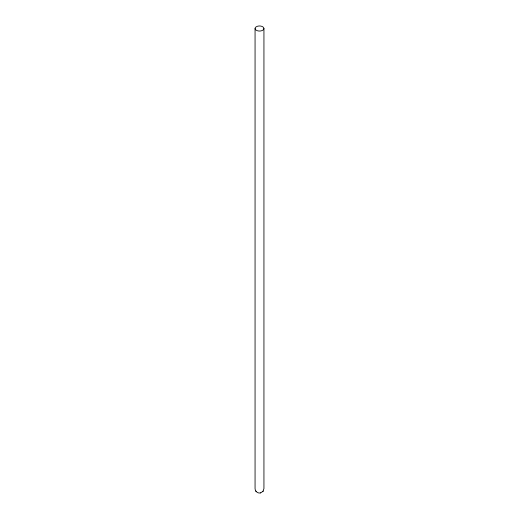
<?xml version="1.0" encoding="UTF-8"?>
<svg xmlns="http://www.w3.org/2000/svg" width="519" height="519" viewBox="0 0 519 519"><rect width="100%" height="100%" fill="white"/><g stroke="black" fill="none" stroke-linecap="round" stroke-linejoin="round"><path stroke-width="0.78" d="M260.564 492.92L263.01 491.324L263.937 488.613L263.937 28.513A4.437 2.563 0 0 0 257.281 26.294A4.437 2.563 0 0 0 257.281 30.731A4.437 2.563 0 0 0 263.937 28.513M263.191 491.078L262.815 491.564M260.635 492.901C257.956 493.712 254.959 491.422 255.063 488.613L255.063 28.513M256.185 491.564L255.809 491.078"/></g></svg>
